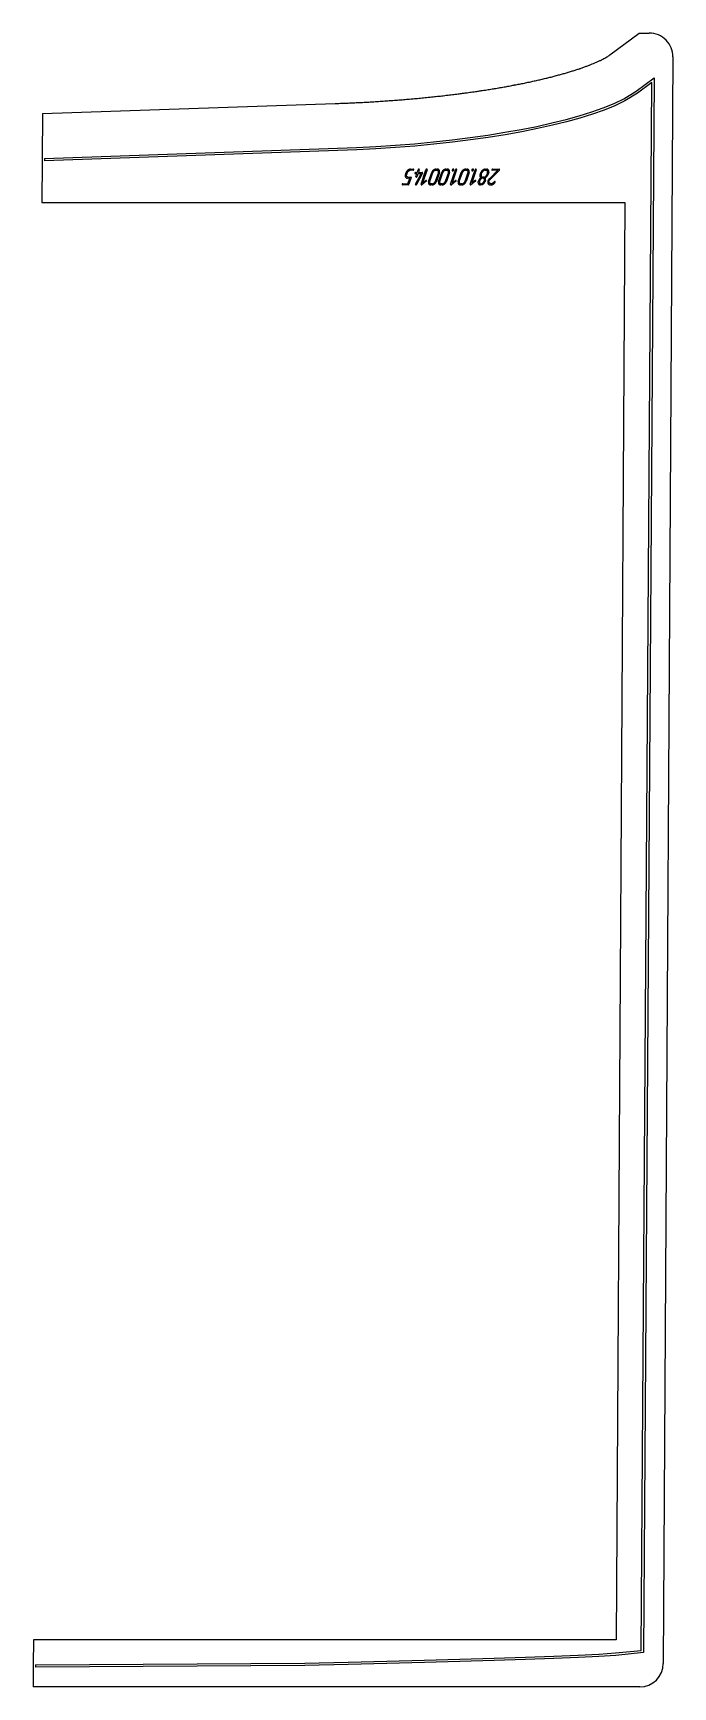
# Model space of a CAD drawing. Header units: millimetres. Extents: x 198 to 1010, y 176 to 2276.
import ezdxf

# ---------------------------------------------------------------- set-up
doc = ezdxf.new("R2010")
doc.units = ezdxf.units.MM
doc.linetypes.add('K5LT_BASIC', pattern=[0])
doc.layers.add('Engraving', color=7, linetype='Continuous')

msp = doc.modelspace()

# ---------------------------------------------------------------- linework, layer by layer
at = {"color": 150, "linetype": 'K5LT_BASIC', "lineweight": 25, "true_color": 0x0080ff}
for p, q in [((929.7, 2247.7), (967.1, 2275.5)), ((967.1, 2275.5), (979.9, 2275.5)), ((929.5, 2247.5), (929.7, 2247.7)), ((891.1, 2230.2), (891.5, 2230.4)), ((903.6, 2234.7), (903.9, 2234.9)), ((914.4, 2239.3), (914.7, 2239.4)), ((923.3, 2243.7), (923.5, 2243.8)), ((1009.9, 2245.3), (997.7, 205.3)), ((788.5, 2205.9), (789.1, 2206)), ((808.4, 2209.5), (808.9, 2209.6)), ((827.3, 2213.3), (827.8, 2213.4)), ((845.1, 2217.3), (845.6, 2217.4)), ((861.8, 2221.5), (862.2, 2221.6)), ((877.1, 2225.8), (877.5, 2225.9)), ((209.4, 2173.2), (580.9, 2186.1)), ((580.9, 2186.1), (581.8, 2186.1)), ((605.3, 2187), (605.9, 2187.1)), ((629.6, 2188.3), (630.2, 2188.4)), ((653.7, 2190), (654.3, 2190)), ((677.5, 2191.9), (678.2, 2192)), ((701, 2194.1), (701.6, 2194.2)), ((723.9, 2196.7), (724.4, 2196.7)), ((746.2, 2199.5), (746.7, 2199.6)), ((767.8, 2202.6), (768.3, 2202.7)), ((209.4, 2173.2), (209.1, 2116.3)), ((209.1, 2113.3), (208.8, 2060.4)), ((209.1, 2116.3), (209.1, 2113.3)), ((208.8, 2060.4), (948.8, 2060.4)), ((948.8, 2060.4), (937.9, 235.5)), ((197.9, 235.5), (197.7, 203.6)), ((937.9, 235.5), (197.9, 235.5)), ((197.7, 200.6), (197.5, 175.5)), ((197.7, 203.6), (197.7, 200.6)), ((967.7, 175.5), (197.5, 175.5))]:
    msp.add_line(p, q, dxfattribs=at)
for centre, start, end in [((979.9, 2245.5), 359.6579, 90), ((967.7, 205.5), 270, 359.6579)]:
    msp.add_arc(centre, 30, start, end, dxfattribs=at)
for points in [[(923.5, 2243.8), (924.5, 2244.3), (926.2, 2245.3), (928.1, 2246.6), (929.1, 2247.2), (929.5, 2247.5)], [(877.5, 2225.9), (879.1, 2226.4), (882.3, 2227.4), (886.8, 2228.8), (889.7, 2229.8), (891.1, 2230.2)], [(891.5, 2230.4), (892.9, 2230.8), (895.7, 2231.8), (899.8, 2233.3), (902.3, 2234.3), (903.6, 2234.7)], [(914.7, 2239.4), (915.8, 2239.9), (918, 2240.9), (920.8, 2242.4), (922.5, 2243.3), (923.3, 2243.7)], [(768.3, 2202.7), (770.6, 2203), (775.2, 2203.7), (781.9, 2204.8), (786.3, 2205.5), (788.5, 2205.9)], [(789.1, 2206), (791.3, 2206.4), (795.6, 2207.1), (802.1, 2208.3), (806.3, 2209.1), (808.4, 2209.5)], [(808.9, 2209.6), (811, 2210), (815.2, 2210.8), (821.3, 2212), (825.3, 2212.9), (827.3, 2213.3)], [(827.8, 2213.4), (829.8, 2213.8), (833.7, 2214.7), (839.5, 2216), (843.3, 2216.9), (845.1, 2217.3)], [(845.6, 2217.4), (847.4, 2217.9), (851.1, 2218.7), (856.5, 2220.1), (860, 2221), (861.8, 2221.5)], [(862.2, 2221.6), (863.9, 2222.1), (867.4, 2223), (872.3, 2224.4), (875.5, 2225.3), (877.1, 2225.8)], [(581.8, 2186.1), (584.4, 2186.2), (589.6, 2186.4), (597.4, 2186.7), (602.7, 2186.9), (605.3, 2187)], [(605.9, 2187.1), (608.5, 2187.2), (613.8, 2187.4), (621.7, 2187.9), (627, 2188.2), (629.6, 2188.3)], [(630.2, 2188.4), (632.8, 2188.5), (638.1, 2188.9), (645.9, 2189.4), (651.1, 2189.8), (653.7, 2190)], [(654.3, 2190), (656.9, 2190.2), (662.1, 2190.6), (669.9, 2191.2), (675, 2191.7), (677.5, 2191.9)], [(678.2, 2192), (680.7, 2192.2), (685.8, 2192.6), (693.4, 2193.4), (698.5, 2193.9), (701, 2194.1)], [(701.6, 2194.2), (704.1, 2194.5), (709.1, 2195), (716.5, 2195.8), (721.4, 2196.4), (723.9, 2196.7)]]:
    msp.add_open_spline(points, degree=3, dxfattribs=at)
for points, knots in [([(903.9, 2234.9), (905.1, 2235.4), (907.4, 2236.3), (910.4, 2237.5), (912.7, 2238.5), (913.9, 2239.1), (914.4, 2239.3)], [406.819535, 406.819535, 406.819535, 406.819535, 415.683046, 424.048547, 430.289562, 434.904099, 434.904099, 434.904099, 434.904099]), ([(724.4, 2196.7), (726.9, 2197), (731.8, 2197.6), (738.2, 2198.4), (743, 2199.1), (745.4, 2199.4), (746.2, 2199.5)], [148.840126, 148.840126, 148.840126, 148.840126, 156.966459, 165.092792, 170.510347, 173.219124, 173.219124, 173.219124, 173.219124]), ([(746.7, 2199.6), (749.1, 2199.9), (753.8, 2200.5), (760.1, 2201.4), (764.7, 2202.1), (767, 2202.5), (767.8, 2202.6)], [173.861504, 173.861504, 173.861504, 173.861504, 182.013336, 190.165169, 195.599725, 198.317002, 198.317002, 198.317002, 198.317002])]:
    msp.add_open_spline(points, degree=3, knots=knots, dxfattribs=at)
at = {"layer": 'Engraving', "color": 150, "linetype": 'K5LT_BASIC', "lineweight": 25, "true_color": 0x0080ff}
for p, q in [((963.2, 2201.6), (986.1, 2218.6)), ((983.1, 2212.6), (964.9, 2199.1)), ((969.5, 221.9), (983.1, 2212.6)), ((986.1, 2218.6), (972.5, 219.2)), ((921.5, 2180.6), (935.1, 2186.1)), ((935.1, 2186.1), (947.6, 2192.1)), ((949, 2189.4), (936.3, 2183.3)), ((947.6, 2192.1), (963.2, 2201.6)), ((964.9, 2199.1), (949, 2189.4)), ((856.2, 2161.4), (874.2, 2165.8)), ((874.2, 2165.8), (891, 2170.5)), ((891.9, 2167.6), (874.9, 2162.9)), ((891, 2170.5), (906.8, 2175.4)), ((907.8, 2172.5), (891.9, 2167.6)), ((906.8, 2175.4), (921.5, 2180.6)), ((922.6, 2177.8), (907.8, 2172.5)), ((936.3, 2183.3), (922.6, 2177.8)), ((729.5, 2139.9), (752.5, 2142.8)), ((752.5, 2142.8), (774.9, 2146)), ((775.3, 2143), (752.9, 2139.9)), ((774.9, 2146), (796.5, 2149.5)), ((797, 2146.5), (775.3, 2143)), ((796.5, 2149.5), (817.3, 2153.2)), ((817.9, 2150.2), (797, 2146.5)), ((817.3, 2153.2), (837.2, 2157.1)), ((837.9, 2154.2), (817.9, 2150.2)), ((837.2, 2157.1), (856.2, 2161.4)), ((856.9, 2158.4), (837.9, 2154.2)), ((874.9, 2162.9), (856.9, 2158.4)), ((212.1, 2116.4), (608.3, 2130.1)), ((608.4, 2127.1), (212.1, 2113.4)), ((608.3, 2130.1), (632.7, 2131.4)), ((632.9, 2128.4), (608.4, 2127.1)), ((632.7, 2131.4), (657.5, 2133.1)), ((657.7, 2130.1), (632.9, 2128.4)), ((657.5, 2133.1), (681.9, 2135.1)), ((682.2, 2132.1), (657.7, 2130.1)), ((681.9, 2135.1), (705.9, 2137.3)), ((706.3, 2134.4), (682.2, 2132.1)), ((705.9, 2137.3), (729.5, 2139.9)), ((729.9, 2137), (706.3, 2134.4)), ((752.9, 2139.9), (729.9, 2137)), ((212.1, 2116.4), (212.1, 2113.4)), ((679.9, 2101.3), (676.4, 2101.3)), ((676.8, 2102.7), (680.4, 2102.7)), ((685.3, 2098.4), (686.5, 2102)), ((687.9, 2102), (686.7, 2098.4)), ((690.1, 2083.5), (696.3, 2102)), ((697.8, 2102), (692.1, 2085.2)), ((708.8, 2101.3), (710.2, 2101.3)), ((709.3, 2102.7), (710.7, 2102.7)), ((721.5, 2101.3), (722.9, 2101.3)), ((722, 2102.7), (723.4, 2102.7)), ((727.6, 2083.5), (733.9, 2102)), ((735.3, 2102), (729.6, 2085.2)), ((746.4, 2101.3), (747.8, 2101.3)), ((746.9, 2102.7), (748.3, 2102.7)), ((752.5, 2083.5), (758.8, 2102)), ((760.2, 2102), (754.5, 2085.2)), ((771.3, 2101.3), (772.7, 2101.3)), ((771.7, 2102.7), (773.2, 2102.7)), ((776.9, 2090.6), (787.6, 2101.3)), ((789.6, 2101.6), (777.8, 2089.8)), ((787.6, 2101.3), (780.4, 2101.3)), ((780.9, 2102.7), (789.4, 2102.7)), ((673.6, 2082.8), (666.5, 2082.8)), ((667, 2084.2), (673.4, 2084.2)), ((670.2, 2095.6), (671.1, 2098.4)), ((672.6, 2098.4), (671.6, 2095.6)), ((675.8, 2091.3), (673, 2091.3)), ((673.4, 2084.2), (675.8, 2091.3)), ((673.5, 2092.7), (677, 2092.7)), ((677.5, 2092), (674.6, 2083.5)), ((684.8, 2097), (682.6, 2097)), ((683, 2083.5), (683.1, 2083.6)), ((683.1, 2098.4), (685.3, 2098.4)), ((683.1, 2083.6), (690.3, 2097)), ((684, 2082.9), (683.5, 2082.8)), ((683.6, 2093.4), (684.8, 2097)), ((692.1, 2097.6), (684.4, 2083.4)), ((686.2, 2097), (685, 2093.4)), ((690.3, 2097), (686.2, 2097)), ((686.7, 2098.4), (691.7, 2098.4)), ((696.8, 2087.3), (691.1, 2083)), ((692.1, 2097.7), (692.1, 2097.6)), ((692.1, 2085.2), (696.2, 2088.3)), ((699.7, 2087), (703.6, 2098.4)), ((701.1, 2087), (705, 2098.4)), ((704, 2082.8), (702.5, 2082.8)), ((704.4, 2084.2), (703, 2084.2)), ((712.1, 2098.4), (708.2, 2087)), ((713.5, 2098.4), (709.7, 2087)), ((712.4, 2087), (716.3, 2098.4)), ((713.8, 2087), (717.7, 2098.4)), ((716.7, 2082.8), (715.2, 2082.8)), ((717.1, 2084.2), (715.7, 2084.2)), ((724.8, 2098.4), (720.9, 2087)), ((726.2, 2098.4), (722.4, 2087)), ((734.4, 2087.3), (728.7, 2083)), ((729.6, 2085.2), (733.7, 2088.3)), ((737.3, 2087), (741.1, 2098.4)), ((738.7, 2087), (742.6, 2098.4)), ((741.5, 2082.8), (740.1, 2082.8)), ((742, 2084.2), (740.6, 2084.2)), ((749.7, 2098.4), (745.8, 2087)), ((751.1, 2098.4), (747.2, 2087)), ((759.2, 2087.3), (753.5, 2083)), ((754.5, 2085.2), (758.6, 2088.3)), ((762.6, 2086.1), (762.7, 2086.6)), ((762.6, 2085.4), (762.6, 2086.1)), ((762.7, 2086.6), (762.9, 2087)), ((762.9, 2087), (763.4, 2088.5)), ((764.3, 2087), (764.8, 2088.5)), ((765.1, 2095.6), (766, 2098.4)), ((766.1, 2082.8), (765.7, 2082.8)), ((766.6, 2082.9), (766.1, 2082.8)), ((766.5, 2095.6), (767.4, 2098.4)), ((767.4, 2083.1), (766.6, 2082.9)), ((769.8, 2092.7), (768.4, 2092.7)), ((770.5, 2088.5), (770, 2087)), ((771.9, 2088.5), (771.4, 2087)), ((774.5, 2098.4), (773.6, 2095.6)), ((776, 2098.4), (775, 2095.6)), ((777.3, 2089.2), (776.9, 2088.7)), ((777.8, 2089.8), (777.3, 2089.2)), ((784.3, 2086.4), (784.2, 2086.2)), ((694.2, 209.5), (739.4, 210.7)), ((739.4, 210.7), (783, 212)), ((783, 212), (822.7, 213.2)), ((822.9, 210.2), (783.1, 209)), ((822.7, 213.2), (858.5, 214.5)), ((858.6, 211.5), (822.9, 210.2)), ((858.5, 214.5), (889.6, 215.8)), ((889.8, 212.8), (858.6, 211.5)), ((889.6, 215.8), (915.7, 217.2)), ((915.9, 214.2), (889.8, 212.8)), ((915.7, 217.2), (937, 218.6)), ((937.3, 215.6), (915.9, 214.2)), ((937, 218.6), (969.5, 221.9)), ((972.5, 219.2), (937.3, 215.6)), ((200.7, 203.6), (542.6, 205.9)), ((200.7, 203.6), (200.7, 200.6)), ((542.6, 202.9), (200.7, 200.6)), ((542.6, 205.9), (597.7, 206.8)), ((597.7, 203.8), (542.6, 202.9)), ((597.7, 206.8), (646.5, 208.2)), ((646.5, 205.2), (597.7, 203.8)), ((646.5, 208.2), (694.2, 209.5)), ((694.3, 206.5), (646.5, 205.2)), ((739.5, 207.7), (694.3, 206.5)), ((783.1, 209), (739.5, 207.7))]:
    msp.add_line(p, q, dxfattribs=at)
for points in [[(673.4, 2101.4), (671.7, 2100.2), (671.1, 2098.4)], [(672.6, 2098.4), (673, 2099.6), (674.1, 2100.4)], [(676.8, 2102.7), (675.1, 2102.7), (673.4, 2101.4)], [(674.1, 2100.4), (675.2, 2101.3), (676.4, 2101.3)], [(679.9, 2101.3), (680.3, 2101.3), (680.5, 2101.5)], [(680.9, 2102.5), (680.7, 2102.7), (680.4, 2102.7)], [(680.5, 2101.5), (680.8, 2101.8), (680.9, 2102)], [(680.9, 2102), (681, 2102.3), (680.9, 2102.5)], [(686.9, 2102.5), (686.6, 2102.3), (686.5, 2102)], [(687.4, 2102.7), (687.1, 2102.7), (686.9, 2102.5)], [(687.9, 2102.5), (687.5, 2102.7), (687.4, 2102.7)], [(687.9, 2102), (688, 2102.3), (687.9, 2102.5)], [(696.7, 2102.5), (696.5, 2102.3), (696.3, 2102)], [(697.3, 2102.7), (697, 2102.7), (696.7, 2102.5)], [(697.7, 2102.5), (697.4, 2102.7), (697.3, 2102.7)], [(697.8, 2102), (697.9, 2102.3), (697.7, 2102.5)], [(705.8, 2101.4), (704.2, 2100.2), (703.6, 2098.4)], [(706.5, 2100.4), (705.4, 2099.6), (705, 2098.4)], [(709.3, 2102.7), (707.5, 2102.7), (705.8, 2101.4)], [(708.8, 2101.3), (707.7, 2101.3), (706.5, 2100.4)], [(711.9, 2100.4), (711.4, 2101.3), (710.2, 2101.3)], [(713.2, 2101.4), (712.3, 2102.7), (710.7, 2102.7)], [(712.1, 2098.4), (712.5, 2099.6), (711.9, 2100.4)], [(713.5, 2098.4), (714.1, 2100.2), (713.2, 2101.4)], [(718.5, 2101.4), (716.9, 2100.2), (716.3, 2098.4)], [(719.2, 2100.4), (718.1, 2099.6), (717.7, 2098.4)], [(722, 2102.7), (720.2, 2102.7), (718.5, 2101.4)], [(721.5, 2101.3), (720.4, 2101.3), (719.2, 2100.4)], [(724.6, 2100.4), (724.1, 2101.3), (722.9, 2101.3)], [(725.9, 2101.4), (725, 2102.7), (723.4, 2102.7)], [(724.8, 2098.4), (725.2, 2099.6), (724.6, 2100.4)], [(726.2, 2098.4), (726.8, 2100.2), (725.9, 2101.4)], [(729.6, 2101.6), (729.5, 2101.2), (729.7, 2100.9)], [(730.1, 2102.3), (729.7, 2102), (729.6, 2101.6)], [(729.7, 2100.9), (729.9, 2100.5), (730.3, 2100.5)], [(731, 2102.7), (730.5, 2102.7), (730.1, 2102.3)], [(730.3, 2100.5), (730.8, 2100.5), (731.2, 2101)], [(731.7, 2102.4), (731.5, 2102.7), (731, 2102.7)], [(731.2, 2101), (731.6, 2101.4), (731.7, 2101.6)], [(731.7, 2101.6), (731.9, 2102), (731.7, 2102.4)], [(734.3, 2102.5), (734, 2102.3), (733.9, 2102)], [(734.9, 2102.7), (734.6, 2102.7), (734.3, 2102.5)], [(735.3, 2102.5), (735, 2102.7), (734.9, 2102.7)], [(735.3, 2102), (735.5, 2102.3), (735.3, 2102.5)], [(743.4, 2101.4), (741.7, 2100.2), (741.1, 2098.4)], [(744.1, 2100.4), (743, 2099.6), (742.6, 2098.4)], [(746.9, 2102.7), (745.1, 2102.7), (743.4, 2101.4)], [(746.4, 2101.3), (745.2, 2101.3), (744.1, 2100.4)], [(749.5, 2100.4), (748.9, 2101.3), (747.8, 2101.3)], [(750.8, 2101.4), (749.9, 2102.7), (748.3, 2102.7)], [(749.7, 2098.4), (750.1, 2099.6), (749.5, 2100.4)], [(751.1, 2098.4), (751.7, 2100.2), (750.8, 2101.4)], [(754.5, 2101.6), (754.3, 2101.2), (754.6, 2100.9)], [(755, 2102.3), (754.6, 2102), (754.5, 2101.6)], [(754.6, 2100.9), (754.8, 2100.5), (755.2, 2100.5)], [(755.9, 2102.7), (755.4, 2102.7), (755, 2102.3)], [(755.2, 2100.5), (755.7, 2100.5), (756.1, 2101)], [(756.6, 2102.4), (756.4, 2102.7), (755.9, 2102.7)], [(756.1, 2101), (756.5, 2101.4), (756.6, 2101.6)], [(756.6, 2101.6), (756.7, 2102), (756.6, 2102.4)], [(759.2, 2102.5), (758.9, 2102.3), (758.8, 2102)], [(759.7, 2102.7), (759.4, 2102.7), (759.2, 2102.5)], [(760.2, 2102.5), (759.9, 2102.7), (759.7, 2102.7)], [(760.2, 2102), (760.3, 2102.3), (760.2, 2102.5)], [(768.3, 2101.4), (766.6, 2100.2), (766, 2098.4)], [(769, 2100.4), (767.8, 2099.6), (767.4, 2098.4)], [(771.7, 2102.7), (770, 2102.7), (768.3, 2101.4)], [(771.3, 2101.3), (770.1, 2101.3), (769, 2100.4)], [(774.4, 2100.4), (773.8, 2101.3), (772.7, 2101.3)], [(775.7, 2101.4), (774.8, 2102.7), (773.2, 2102.7)], [(774.5, 2098.4), (774.9, 2099.6), (774.4, 2100.4)], [(776, 2098.4), (776.6, 2100.2), (775.7, 2101.4)], [(780, 2102), (779.9, 2101.7), (780, 2101.5)], [(780.3, 2102.5), (780, 2102.2), (780, 2102)], [(780, 2101.5), (780.2, 2101.3), (780.4, 2101.3)], [(780.9, 2102.7), (780.6, 2102.7), (780.3, 2102.5)], [(789.8, 2102.5), (789.7, 2102.7), (789.4, 2102.7)], [(789.6, 2101.6), (789.8, 2101.7), (789.8, 2101.9)], [(789.8, 2101.9), (789.9, 2102.2), (789.8, 2102.5)], [(666.1, 2083.5), (666, 2083.2), (666.1, 2083)], [(666.4, 2084), (666.2, 2083.8), (666.1, 2083.5)], [(666.1, 2083), (666.3, 2082.8), (666.5, 2082.8)], [(667, 2084.2), (666.7, 2084.2), (666.4, 2084)], [(670.2, 2095.6), (669.6, 2093.8), (670.4, 2092.6)], [(670.4, 2092.6), (671.2, 2091.3), (673, 2091.3)], [(671.7, 2093.6), (671.2, 2094.4), (671.6, 2095.6)], [(673.5, 2092.7), (672.3, 2092.7), (671.7, 2093.6)], [(673.6, 2082.8), (674.3, 2082.8), (674.6, 2083.5)], [(677.5, 2092), (677.7, 2092.7), (677, 2092.7)], [(682.2, 2097.7), (682.1, 2097.4), (682.2, 2097.2)], [(682.5, 2098.2), (682.2, 2098), (682.2, 2097.7)], [(682.2, 2097.2), (682.4, 2097), (682.6, 2097)], [(683.1, 2098.4), (682.8, 2098.4), (682.5, 2098.2)], [(683, 2083.5), (682.9, 2083.2), (683.1, 2083)], [(683.1, 2083), (683.2, 2082.8), (683.5, 2082.8)], [(683.6, 2093.4), (683.4, 2093.1), (683.6, 2092.9)], [(683.6, 2092.9), (683.8, 2092.7), (684, 2092.7)], [(684, 2092.7), (684.3, 2092.7), (684.6, 2093)], [(684, 2082.9), (684.2, 2083.1), (684.4, 2083.4)], [(684.6, 2093), (684.9, 2093.2), (685, 2093.4)], [(690.1, 2083.5), (690, 2083.2), (690.1, 2083)], [(690.1, 2083), (690.3, 2082.8), (690.6, 2082.8)], [(690.6, 2082.8), (690.8, 2082.8), (691.1, 2083)], [(692.1, 2098.2), (692, 2098.4), (691.7, 2098.4)], [(692.1, 2097.7), (692.2, 2098), (692.1, 2098.2)], [(696.7, 2088.5), (696.4, 2088.5), (696.2, 2088.3)], [(697.1, 2088.3), (697, 2088.5), (696.7, 2088.5)], [(696.8, 2087.3), (697.1, 2087.6), (697.2, 2087.7)], [(697.2, 2087.7), (697.3, 2088), (697.1, 2088.3)], [(699.7, 2087), (699.1, 2085.3), (699.9, 2084)], [(699.9, 2084), (700.8, 2082.8), (702.5, 2082.8)], [(701.1, 2087), (700.7, 2085.9), (701.3, 2085)], [(701.3, 2085), (701.8, 2084.2), (703, 2084.2)], [(704, 2082.8), (705.7, 2082.8), (707.4, 2084.1)], [(704.4, 2084.2), (705.6, 2084.2), (706.7, 2085)], [(706.7, 2085), (707.8, 2085.9), (708.2, 2087)], [(707.4, 2084.1), (709.1, 2085.3), (709.7, 2087)], [(712.4, 2087), (711.8, 2085.3), (712.6, 2084)], [(712.6, 2084), (713.5, 2082.8), (715.2, 2082.8)], [(713.8, 2087), (713.4, 2085.9), (714, 2085)], [(714, 2085), (714.5, 2084.2), (715.7, 2084.2)], [(716.7, 2082.8), (718.4, 2082.8), (720.1, 2084.1)], [(717.1, 2084.2), (718.3, 2084.2), (719.4, 2085)], [(719.4, 2085), (720.5, 2085.9), (720.9, 2087)], [(720.1, 2084.1), (721.8, 2085.3), (722.4, 2087)], [(727.6, 2083.5), (727.5, 2083.2), (727.7, 2083)], [(727.7, 2083), (727.8, 2082.8), (728.1, 2082.8)], [(728.1, 2082.8), (728.4, 2082.8), (728.7, 2083)], [(734.3, 2088.5), (734, 2088.5), (733.7, 2088.3)], [(734.7, 2088.3), (734.6, 2088.5), (734.3, 2088.5)], [(734.4, 2087.3), (734.7, 2087.6), (734.8, 2087.7)], [(734.8, 2087.7), (734.9, 2088), (734.7, 2088.3)], [(737.3, 2087), (736.7, 2085.3), (737.5, 2084)], [(737.5, 2084), (738.4, 2082.8), (740.1, 2082.8)], [(738.7, 2087), (738.3, 2085.9), (738.9, 2085)], [(738.9, 2085), (739.4, 2084.2), (740.6, 2084.2)], [(741.5, 2082.8), (743.3, 2082.8), (745, 2084.1)], [(742, 2084.2), (743.2, 2084.2), (744.3, 2085)], [(744.3, 2085), (745.4, 2085.9), (745.8, 2087)], [(745, 2084.1), (746.7, 2085.3), (747.2, 2087)], [(752.5, 2083.5), (752.4, 2083.2), (752.6, 2083)], [(752.6, 2083), (752.7, 2082.8), (753, 2082.8)], [(753, 2082.8), (753.3, 2082.8), (753.5, 2083)], [(759.1, 2088.5), (758.9, 2088.5), (758.6, 2088.3)], [(759.6, 2088.3), (759.4, 2088.5), (759.1, 2088.5)], [(759.2, 2087.3), (759.6, 2087.6), (759.6, 2087.7)], [(759.6, 2087.7), (759.7, 2088), (759.6, 2088.3)], [(762.6, 2085.4), (762.6, 2084.6), (763.1, 2084)], [(763.1, 2084), (763.9, 2082.8), (765.7, 2082.8)], [(764.4, 2090.3), (763.7, 2089.5), (763.4, 2088.5)], [(764.3, 2087), (763.9, 2085.9), (764.4, 2085)], [(766.1, 2091.8), (765, 2091.1), (764.4, 2090.3)], [(764.4, 2085), (765, 2084.2), (766.2, 2084.2)], [(765.1, 2095.6), (764.6, 2094.4), (764.9, 2093.3)], [(766.3, 2090.5), (765.2, 2089.7), (764.8, 2088.5)], [(764.9, 2093.3), (765.3, 2092.3), (766.1, 2091.8)], [(766.2, 2084.2), (767.3, 2084.2), (768.4, 2085)], [(766.5, 2095.6), (766.1, 2094.4), (766.6, 2093.6)], [(768.6, 2091.3), (767.4, 2091.3), (766.3, 2090.5)], [(766.6, 2093.6), (767.1, 2092.7), (768.4, 2092.7)], [(767.4, 2083.1), (768.3, 2083.4), (769.1, 2084)], [(768.4, 2085), (769.6, 2085.8), (770, 2087)], [(770.3, 2090.5), (769.8, 2091.3), (768.6, 2091.3)], [(769.1, 2084), (770.8, 2085.4), (771.4, 2087)], [(769.8, 2092.7), (771, 2092.7), (772.1, 2093.6)], [(770.5, 2088.5), (770.9, 2089.7), (770.3, 2090.5)], [(771.4, 2091.8), (772.8, 2092.5), (773.7, 2093.5)], [(772.1, 2090.3), (772, 2091.2), (771.4, 2091.8)], [(771.9, 2088.5), (772.2, 2089.5), (772.1, 2090.3)], [(772.1, 2093.6), (773.2, 2094.4), (773.6, 2095.6)], [(773.7, 2093.5), (774.6, 2094.5), (775, 2095.6)], [(774.9, 2087.7), (774.3, 2085.6), (775.4, 2084.2)], [(775.6, 2089), (775.2, 2088.4), (774.9, 2087.7)], [(775.4, 2084.2), (776.6, 2082.8), (778.6, 2082.8)], [(776.9, 2090.6), (776.1, 2089.7), (775.6, 2089)], [(776.8, 2085.2), (775.9, 2086.2), (776.4, 2087.7)], [(776.4, 2087.7), (776.6, 2088.2), (776.9, 2088.7)], [(777.7, 2084.5), (777.1, 2084.8), (776.8, 2085.2)], [(779, 2084.2), (778.3, 2084.2), (777.7, 2084.5)], [(778.6, 2082.8), (780.1, 2082.8), (781.5, 2083.6)], [(781, 2084.8), (780, 2084.2), (779, 2084.2)], [(783, 2086.6), (782.1, 2085.3), (781, 2084.8)], [(781.5, 2083.6), (783, 2084.4), (784.2, 2086.2)], [(783.4, 2087), (783.2, 2086.9), (783, 2086.6)], [(783.8, 2087.1), (783.6, 2087.1), (783.4, 2087)], [(784.3, 2086.9), (784.1, 2087.1), (783.8, 2087.1)], [(784.3, 2086.4), (784.5, 2086.7), (784.3, 2086.9)]]:
    msp.add_open_spline(points, degree=2, dxfattribs=at)

doc.saveas('drawing.dxf')
